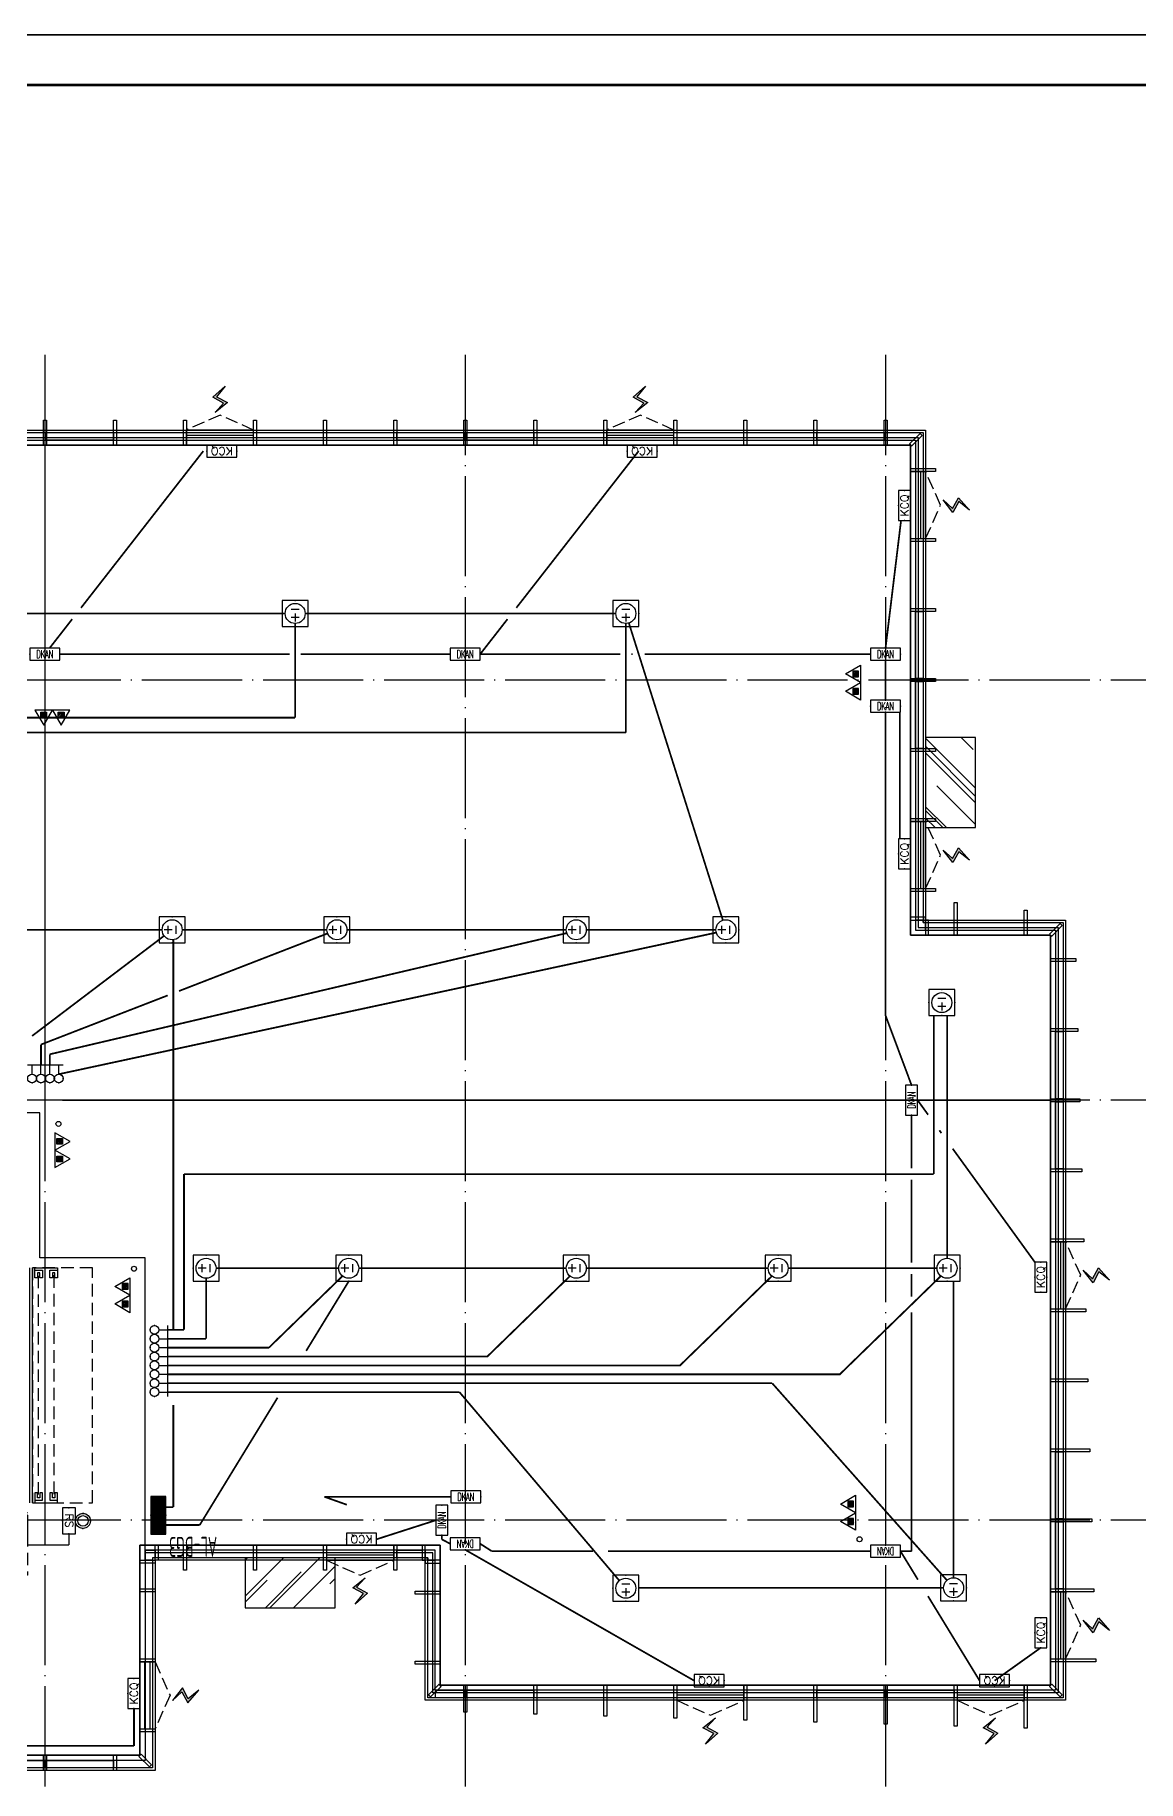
# Model space of a CAD drawing. Extents: x -292644 to 263613, y -713695 to 491457.
# Drawn here: x 136757 to 158804, y 130385 to 165300 of the extents above; entities that cross this region are included whole.
import ezdxf
from ezdxf.enums import TextEntityAlignment as Align
from ezdxf.xclip import XClip

# ---------------------------------------------------------------- set-up
doc = ezdxf.new("R2010")
doc.units = 0
doc.header["$LTSCALE"] = 1000
doc.header["$MEASUREMENT"] = 0
for name, pattern in [('104-10 轴网$0$DOTE', [2.42, 2, -0.2, 0.02, -0.2]), ('8#楼幕墙$0$109-34 轴网$0$L1$0$$AUDIT_BAD_LTYPE1', [0]), ('8#楼幕墙$0$DASH', [0.35, 0.25, -0.1]), ('X-104 8#10#平面_t3$0$109-34 轴网$0$L1$0$$AUDIT_BAD_LTYPE1', [0]), ('X-104 8#10#平面_t3$0$CACHE', [0.375, 0.25, -0.125]), ('X-104 8#10#平面_t3$0$DASH', [0.35, 0.25, -0.1])]:
    doc.linetypes.add(name, pattern=pattern)
doc.layers.get('0').update_dxf_attribs({"linetype": 'CONTINUOUS'})
doc.layers.get('Defpoints').update_dxf_attribs({"linetype": 'CONTINUOUS'})
for name, color, linetype in [('104-10 轴网$0$A_AXIS-轴线', 36, '104-10 轴网$0$DOTE'), ('8#楼幕墙$0$04-电动窗', 1, 'CONTINUOUS'), ('8#楼幕墙$0$A-C_玻璃幕墙', 140, 'CONTINUOUS'), ('8#楼幕墙$0$A-TECH_结构', 21, 'CONTINUOUS'), ('DIM-箱柜', 3, 'CONTINUOUS'), ('EQUIP-动力', 3, 'CONTINUOUS'), ('EQUIP-消防', 3, 'CONTINUOUS'), ('EQUIP-照明', 3, 'CONTINUOUS'), ('EQUIP-箱柜', 3, 'CONTINUOUS'), ('WIRE-动力', 2, 'CONTINUOUS'), ('WIRE-照明', 1, 'CONTINUOUS'), ('X-104 8#10#平面_t3$0$A-C_玻璃幕墙', 140, 'CONTINUOUS'), ('X-104 8#10#平面_t3$0$A-E_栏杆', 232, 'CONTINUOUS'), ('X-104 8#10#平面_t3$0$A-FC', 242, 'X-104 8#10#平面_t3$0$CACHE'), ('X-104 8#10#平面_t3$0$A-O_分水线', 127, 'CONTINUOUS'), ('X-104 8#10#平面_t3$0$A-SUR_看线', 231, 'CONTINUOUS'), ('X-104 8#10#平面_t3$0$A-TECH_结构', 21, 'CONTINUOUS'), ('X-104 8#10#平面_t3$0$EH_玻璃', 156, 'CONTINUOUS'), ('X-104 8#10#平面_t3$0$水-消火栓', 41, 'CONTINUOUS')]:
    doc.layers.add(name, color=color, linetype=linetype)
doc.layers.add('X-104 8#10#平面_t3$0$000套内', color=226, linetype='CONTINUOUS', lineweight=30, plot=False)
doc.layers.add('X-104 8#10#平面_t3$0$04-不打印_辅助线', color=165, linetype='CONTINUOUS', plot=False)
doc.layers.get('X-104 8#10#平面_t3$0$A-O_分水线').off()
doc.styles.add('_TCH_LABEL', font='COMPLEX', dxfattribs={"bigfont": 'GBCBIG'})
doc.styles.add('_TEL_DIM', font='SIMPLEX', dxfattribs={"width": 0.8, "height": 3.5, "bigfont": 'HZTXT'})
doc.styles.get("Standard").update_dxf_attribs({"font": 'gbenor.shx', "bigfont": 'gbcbig.shx'})

# ---------------------------------------------------------------- blocks, each defined once
blk = doc.blocks.new('104-10 轴网')
at = {"layer": '104-10 轴网$0$A_AXIS-轴线', "linetype": '104-10 轴网$0$DOTE'}
for p, q in [((145630, 40100), (145630, -6500)), ((154030, 40100), (154030, -6500)), ((162430, 40100), (162430, -6500)), ((168930, 33600), (113930, 33600)), ((168930, 25200), (113930, 25200)), ((168930, 16800), (113930, 16800))]:
    blk.add_line(p, q, dxfattribs=at)
at = {"layer": 'Defpoints'}
blk.add_lwpolyline([(104380, 45500), (178480, 45500), (178480, -11900), (104380, -11900)], close=True, dxfattribs=at)
blk = doc.blocks.new('图框-A1')
for points, const_width in [([(0, 0), (841, 0), (841, 594), (0, 594)], 0.05), ([(766, 584), (25, 584), (25, 10), (766, 10)], 0.5)]:
    blk.add_lwpolyline(points, close=True, dxfattribs=dict(const_width=const_width))
blk = doc.blocks.new('X-104 8#10#平面_t3$0$fdhggh')
at = {"layer": 'X-104 8#10#平面_t3$0$A-TECH_结构', "linetype": 'X-104 8#10#平面_t3$0$109-34 轴网$0$L1$0$$AUDIT_BAD_LTYPE1'}
blk.add_lwpolyline([(42500, 147300), (42500, 157100), (24700, 157100), (24700, 155700), (13500, 155700), (13500, 148700), (7900, 148700), (7900, 147300), (-3300, 147300), (-3300, 136100), (-4700, 136100), (-4700, 115500), (8900, 115500), (8900, 118300), (20100, 118300), (20100, 130900), (27100, 130900), (27100, 135100), (33100, 135100), (33100, 132300), (45300, 132300), (45300, 147300)], close=True, dxfattribs=at)
blk = doc.blocks.new('104-8910 结构')
at = {"layer": 'Defpoints'}
blk.add_lwpolyline([(-19000, -118200), (61000, -118200), (61000, 41800), (-19000, 41800)], close=True, dxfattribs=at)
blk = doc.blocks.new('X-104 8#10#平面_t3$0$fdghdgfh')
at = {"layer": 'X-104 8#10#平面_t3$0$EH_玻璃'}
h = blk.add_hatch(dxfattribs=at)
h.set_pattern_fill('AR-RROOF', color=256, scale=600, angle=135)
h.set_pattern_definition([(135, (42800, -184500), (-1724.2092, 646.5784), [11430, -1524, 3810, -762]), (135, (41814, -184052.8), (-177.809, -1255.44), [2286, -251.46, 4572, -571.5]), (135, (42072.6, -184688.6), (-3162.8462, 2440.8336), [6096, -1066.8, 3048, -762])])
h.paths.add_polyline_path([(-1000, 900), (-1000, -900), (0, -900), (0, 900)])
at = {"layer": 'X-104 8#10#平面_t3$0$A-C_玻璃幕墙'}
blk.add_lwpolyline([(-1000, 900), (-1000, -900), (0, -900), (0, 900)], close=True, dxfattribs=at)
blk = doc.blocks.new('8#楼幕墙$0$ii')
blk.add_lwpolyline([(-1340, 0), (0, 0), (0, -150), (-1340, -150)], close=True)
blk = doc.blocks.new('8#楼幕墙$0$$TCHSYS$WIN2D')
for p, q in [((-0.5, 0.5), (0.5, 0.5)), ((-0.5, 0.5), (-0.5, -0.5)), ((0.5, 0.5), (0.5, -0.5)), ((0.5, 0.167), (-0.5, 0.167)), ((0.5, -0.167), (-0.5, -0.167)), ((-0.5, -0.5), (0.5, -0.5))]:
    blk.add_line(p, q)
blk = doc.blocks.new('8#楼幕墙$0$开启扇')
at = {"layer": '8#楼幕墙$0$04-电动窗'}
h = blk.add_hatch(color=1, dxfattribs=at)
h.dxf.hatch_style = 1
h.paths.add_polyline_path([(771, 399), (600, 588), (817, 705), (569, 925), (738, 715), (521, 598)])
at = {"linetype": '8#楼幕墙$0$DASH'}
blk.add_lwpolyline([(0, 50), (670, 350), (1340, 50)], dxfattribs=at)
at = {"layer": '8#楼幕墙$0$04-电动窗', "color": 1}
blk.add_lwpolyline([(771, 399), (600, 588), (817, 705), (569, 925), (738, 715), (521, 598), (771, 399)], close=True, dxfattribs=at)
at = {"xscale": -1340, "yscale": 300, "zscale": 1340, "rotation": 180}
blk.add_blockref('8#楼幕墙$0$$TCHSYS$WIN2D', (670, -100), dxfattribs=at)
blk = doc.blocks.new('*U3363')
blk.add_lwpolyline([(567, 0), (0, 0), (0, 150), (567, 150)], close=True)
blk = doc.blocks.new('*U3358')
blk.add_lwpolyline([(510, 0), (0, 0), (0, 150), (510, 150)], close=True)
blk = doc.blocks.new('8#楼幕墙$0$A$C13E80662')
for points in [[(150, 150), (150, 200), (0, 200), (0, 0), (150, 0)], [(150, 0), (200, 0), (200, 150), (150, 150)]]:
    blk.add_lwpolyline(points)
blk = doc.blocks.new('8#楼幕墙')
at = {"layer": '8#楼幕墙$0$A-C_玻璃幕墙'}
for points in [[(25170, 157600), (25230, 157600), (25230, 157100), (25170, 157100)], [(26570, 157600), (26630, 157600), (26630, 157100), (26570, 157100)], [(27970, 157600), (28030, 157600), (28030, 157100), (27970, 157100)], [(29370, 157600), (29430, 157600), (29430, 157100), (29370, 157100)], [(30770, 157600), (30830, 157600), (30830, 157100), (30770, 157100)], [(32170, 157600), (32230, 157600), (32230, 157100), (32170, 157100)], [(33570, 157600), (33630, 157600), (33630, 157100), (33570, 157100)], [(34970, 157600), (35030, 157600), (35030, 157100), (34970, 157100)], [(36370, 157600), (36430, 157600), (36430, 157100), (36370, 157100)], [(37770, 157600), (37830, 157600), (37830, 157100), (37770, 157100)], [(39170, 157600), (39230, 157600), (39230, 157100), (39170, 157100)], [(40570, 157600), (40630, 157600), (40630, 157100), (40570, 157100)], [(41970, 157600), (42030, 157600), (42030, 157100), (41970, 157100)], [(-3600, 136400), (-3600, 147600), (7600, 147600), (7600, 149000), (13200, 149000), (13200, 156000), (24400, 156000), (24400, 157400), (42800, 157400), (42800, 147600), (45600, 147600), (45600, 132000), (32800, 132000), (32800, 134800), (27400, 134800), (27400, 130600), (20400, 130600), (20400, 118000), (9200, 118000), (9200, 115200), (-5000, 115200), (-5000, 136400)], [(-3550, 136350), (-3550, 147550), (7650, 147550), (7650, 148950), (13250, 148950), (13250, 155950), (24450, 155950), (24450, 157350), (42750, 157350), (42750, 147550), (45550, 147550), (45550, 132050), (32850, 132050), (32850, 134850), (27350, 134850), (27350, 130650), (20350, 130650), (20350, 118050), (9150, 118050), (9150, 115250), (-4950, 115250), (-4950, 136350)], [(-3400, 136200), (-3400, 147400), (7800, 147400), (7800, 148800), (13400, 148800), (13400, 155800), (24600, 155800), (24600, 157200), (42600, 157200), (42600, 147400), (45400, 147400), (45400, 132200), (33000, 132200), (33000, 135000), (27200, 135000), (27200, 130800), (20200, 130800), (20200, 118200), (9000, 118200), (9000, 115400), (-4800, 115400), (-4800, 136200)], [(42733, 157291), (42691, 157333), (42479, 157121), (42521, 157079)], [(42500, 156570), (42500, 156630), (43000, 156630), (43000, 156570)], [(42500, 155170), (42500, 155230), (43000, 155230), (43000, 155170)], [(42500, 153770), (42500, 153830), (43000, 153830), (43000, 153770)], [(42500, 152370), (42500, 152430), (43000, 152430), (43000, 152370)], [(42500, 150970), (42500, 151030), (43000, 151030), (43000, 150970)], [(42500, 149570), (42500, 149630), (43000, 149630), (43000, 149570)], [(42500, 148170), (42500, 148230), (43000, 148230), (43000, 148170)], [(43370, 147950), (43430, 147950), (43430, 147300), (43370, 147300)], [(44770, 147800), (44830, 147800), (44830, 147300), (44770, 147300)], [(42800, 147600), (42800, 147660), (42500, 147660), (42500, 147600)], [(42860, 147600), (42800, 147600), (42800, 147300), (42860, 147300)], [(45533, 147491), (45491, 147533), (45279, 147321), (45321, 147279)], [(45300, 146770), (45300, 146830), (45800, 146830), (45800, 146770)], [(45300, 145370), (45300, 145430), (45840, 145430), (45840, 145370)], [(45300, 143970), (45300, 144030), (45880, 144030), (45880, 143970)], [(45300, 142570), (45300, 142630), (45920, 142630), (45920, 142570)], [(45300, 141170), (45300, 141230), (45960, 141230), (45960, 141170)], [(45300, 139770), (45300, 139830), (46000, 139830), (46000, 139770)], [(45300, 138370), (45300, 138430), (46040, 138430), (46040, 138370)], [(45300, 136970), (45300, 137030), (46080, 137030), (46080, 136970)], [(45300, 135570), (45300, 135630), (46120, 135630), (46120, 135570)], [(27400, 134800), (27400, 134740), (27100, 134740), (27100, 134800)], [(27460, 134800), (27400, 134800), (27400, 135100), (27460, 135100)], [(27970, 135100), (28030, 135100), (28030, 134600), (27970, 134600)], [(29370, 135100), (29430, 135100), (29430, 134600), (29370, 134600)], [(30770, 135100), (30830, 135100), (30830, 134600), (30770, 134600)], [(32170, 135100), (32230, 135100), (32230, 134600), (32170, 134600)], [(32740, 134800), (32800, 134800), (32800, 135100), (32740, 135100)], [(32800, 134800), (32800, 134740), (33100, 134740), (33100, 134800)], [(27100, 134170), (27100, 134230), (27400, 134230), (27400, 134170)], [(32600, 134120), (32600, 134180), (33100, 134180), (33100, 134120)], [(45300, 134170), (45300, 134230), (46160, 134230), (46160, 134170)], [(27100, 132770), (27100, 132830), (27400, 132830), (27400, 132770)], [(32600, 132720), (32600, 132780), (33100, 132780), (33100, 132720)], [(45300, 132770), (45300, 132830), (46200, 132830), (46200, 132770)], [(33121, 132279), (33079, 132321), (32867, 132109), (32909, 132067)], [(33570, 132300), (33630, 132300), (33630, 131760), (33570, 131760)], [(34970, 132300), (35030, 132300), (35030, 131720), (34970, 131720)], [(36370, 132300), (36430, 132300), (36430, 131680), (36370, 131680)], [(37770, 132300), (37830, 132300), (37830, 131640), (37770, 131640)], [(39170, 132300), (39230, 132300), (39230, 131600), (39170, 131600)], [(40570, 132300), (40630, 132300), (40630, 131560), (40570, 131560)], [(41970, 132300), (42030, 132300), (42030, 131520), (41970, 131520)], [(43370, 132300), (43430, 132300), (43430, 131480), (43370, 131480)], [(44770, 132300), (44830, 132300), (44830, 131440), (44770, 131440)], [(45491, 132067), (45533, 132109), (45321, 132321), (45279, 132279)], [(27100, 131370), (27100, 131430), (27400, 131430), (27400, 131370)], [(25170, 130900), (25230, 130900), (25230, 130600), (25170, 130600)], [(26570, 130900), (26630, 130900), (26630, 130600), (26570, 130600)], [(27291, 130667), (27333, 130709), (27121, 130921), (27079, 130879)]]:
    blk.add_lwpolyline(points, close=True, dxfattribs=at)
at = {"layer": '8#楼幕墙$0$A-TECH_结构'}
blk.add_lwpolyline([(-3300, 136100), (-3300, 147300), (7900, 147300), (7900, 148700), (13500, 148700), (13500, 155700), (24700, 155700), (24700, 157100), (42500, 157100), (42500, 147300), (45300, 147300), (45300, 132300), (33100, 132300), (33100, 135100), (27100, 135100), (27100, 130900), (20100, 130900), (20100, 118300), (8900, 118300), (8900, 115500), (-4700, 115500), (-4700, 136100)], close=True, dxfattribs=at)
at = {"layer": '8#楼幕墙$0$A-C_玻璃幕墙', "linetype": '8#楼幕墙$0$109-34 轴网$0$L1$0$$AUDIT_BAD_LTYPE1', "xscale": -1}
for p in [(29370, 157350), (37770, 157350)]:
    blk.add_blockref('8#楼幕墙$0$开启扇', p, dxfattribs=at)
at = {"layer": '8#楼幕墙$0$A-C_玻璃幕墙'}
for name, p in [('8#楼幕墙$0$ii', (26570, 157350)), ('8#楼幕墙$0$ii', (33570, 157350)), ('8#楼幕墙$0$ii', (34970, 157350)), ('8#楼幕墙$0$ii', (41970, 157350)), ('8#楼幕墙$0$A$C13E80662', (42600, 147400))]:
    blk.add_blockref(name, p, dxfattribs=at)
at = {"layer": '8#楼幕墙$0$A-C_玻璃幕墙', "linetype": '8#楼幕墙$0$109-34 轴网$0$L1$0$$AUDIT_BAD_LTYPE1', "xscale": -1}
for p, rotation in [((42750, 155230), 270), ((42750, 148230), 270), ((45550, 139830), 270), ((30830, 134850), 180), ((45550, 132830), 270), ((37830, 132050), 180), ((43430, 132050), 180)]:
    blk.add_blockref('8#楼幕墙$0$开启扇', p, dxfattribs=dict(at, rotation=rotation))
at = {"layer": '8#楼幕墙$0$A-C_玻璃幕墙'}
for name, p, rotation in [('8#楼幕墙$0$ii', (42750, 152430), 270), ('8#楼幕墙$0$ii', (42750, 151030), 270), ('8#楼幕墙$0$ii', (45550, 144030), 270), ('8#楼幕墙$0$ii', (45550, 142630), 270), ('8#楼幕墙$0$ii', (45550, 135630), 270), ('8#楼幕墙$0$ii', (45550, 134230), 270), ('*U3358', (32740, 135000), 180), ('8#楼幕墙$0$A$C13E80662', (33000, 135000), 180), ('*U3363', (33570, 132200), 180), ('8#楼幕墙$0$ii', (33630, 132050), 180), ('8#楼幕墙$0$ii', (40630, 132050), 180), ('8#楼幕墙$0$ii', (42030, 132050), 180), ('8#楼幕墙$0$ii', (23830, 130650), 180), ('8#楼幕墙$0$ii', (25230, 130650), 180)]:
    blk.add_blockref(name, p, dxfattribs=dict(at, rotation=rotation))
at = {"layer": '8#楼幕墙$0$A-C_玻璃幕墙', "xscale": -1, "rotation": 180}
blk.add_blockref('8#楼幕墙$0$A$C13E80662', (27200, 135000), dxfattribs=at)
at = {"layer": '8#楼幕墙$0$A-C_玻璃幕墙', "linetype": '8#楼幕墙$0$109-34 轴网$0$L1$0$$AUDIT_BAD_LTYPE1', "rotation": 270}
blk.add_blockref('8#楼幕墙$0$开启扇', (27350, 132770), dxfattribs=at)
blk = doc.blocks.new('*U3173')
at = {"layer": 'X-104 8#10#平面_t3$0$A-E_栏杆'}
for points in [[(-5300, 50), (0, 50)], [(-5300, 0), (-600, 0)]]:
    blk.add_lwpolyline(points, dxfattribs=at)
at = {"layer": 'X-104 8#10#平面_t3$0$A-FC'}
for p, q in [((-150, 475), (-5135, 475)), ((-5135, 174), (-165, 174))]:
    blk.add_line(p, q, dxfattribs=at)
blk.add_lwpolyline([(0, 50), (-5300, 50), (-5300, 1250), (0, 1250)], close=True, dxfattribs=at)
at = {"layer": 'X-104 8#10#平面_t3$0$A-FC', "ltscale": 1000}
for points in [[(-5250, 100), (-5250, 250), (-5100, 250), (-5100, 200), (-5200, 200), (-5200, 150), (-5100, 150), (-5100, 100), (-5300, 100), (-5300, 550), (-5100, 550), (-5100, 500), (-5200, 500), (-5200, 450), (-5100, 450), (-5100, 400), (-5250, 400), (-5250, 550)], [(-50, 100), (-50, 250), (-200, 250), (-200, 200), (-100, 200), (-100, 150), (-200, 150), (-200, 100), (0, 100), (0, 550), (-200, 550), (-200, 500), (-100, 500), (-100, 450), (-200, 450), (-200, 400), (-50, 400), (-50, 550)]]:
    blk.add_lwpolyline(points, dxfattribs=at)
blk = doc.blocks.new('*U3174')
at = {"layer": 'X-104 8#10#平面_t3$0$A-E_栏杆'}
for points in [[(-5000, 50), (0, 50)], [(-5000, 0), (-300, 0)]]:
    blk.add_lwpolyline(points, dxfattribs=at)
at = {"layer": 'X-104 8#10#平面_t3$0$A-FC'}
for p, q in [((-150, 475), (-4835, 475)), ((-4835, 174), (-165, 174))]:
    blk.add_line(p, q, dxfattribs=at)
blk.add_lwpolyline([(0, 50), (-5000, 50), (-5000, 1250), (0, 1250)], close=True, dxfattribs=at)
at = {"layer": 'X-104 8#10#平面_t3$0$A-FC', "ltscale": 1000}
for points in [[(-4950, 100), (-4950, 250), (-4800, 250), (-4800, 200), (-4900, 200), (-4900, 150), (-4800, 150), (-4800, 100), (-5000, 100), (-5000, 550), (-4800, 550), (-4800, 500), (-4900, 500), (-4900, 450), (-4800, 450), (-4800, 400), (-4950, 400), (-4950, 550)], [(-50, 100), (-50, 250), (-200, 250), (-200, 200), (-100, 200), (-100, 150), (-200, 150), (-200, 100), (0, 100), (0, 550), (-200, 550), (-200, 500), (-100, 500), (-100, 450), (-200, 450), (-200, 400), (-50, 400), (-50, 550)]]:
    blk.add_lwpolyline(points, dxfattribs=at)
blk = doc.blocks.new('*U3175')
at = {"layer": 'X-104 8#10#平面_t3$0$A-E_栏杆'}
for points in [[(-4700, 50), (0, 50)], [(-4700, 0), (0, 0)]]:
    blk.add_lwpolyline(points, dxfattribs=at)
at = {"layer": 'X-104 8#10#平面_t3$0$A-FC'}
for p, q in [((-150, 475), (-4535, 475)), ((-4535, 174), (-165, 174))]:
    blk.add_line(p, q, dxfattribs=at)
blk.add_lwpolyline([(0, 50), (-4700, 50), (-4700, 1250), (0, 1250)], close=True, dxfattribs=at)
at = {"layer": 'X-104 8#10#平面_t3$0$A-FC', "ltscale": 1000}
for points in [[(-4650, 100), (-4650, 250), (-4500, 250), (-4500, 200), (-4600, 200), (-4600, 150), (-4500, 150), (-4500, 100), (-4700, 100), (-4700, 550), (-4500, 550), (-4500, 500), (-4600, 500), (-4600, 450), (-4500, 450), (-4500, 400), (-4650, 400), (-4650, 550)], [(-50, 100), (-50, 250), (-200, 250), (-200, 200), (-100, 200), (-100, 150), (-200, 150), (-200, 100), (0, 100), (0, 550), (-200, 550), (-200, 500), (-100, 500), (-100, 450), (-200, 450), (-200, 400), (-50, 400), (-50, 550)]]:
    blk.add_lwpolyline(points, dxfattribs=at)
blk = doc.blocks.new('X-104 8#10#平面_t3$0$dsrr')
at = {"layer": 'X-104 8#10#平面_t3$0$A-TECH_结构', "color": 2, "linetype": 'X-104 8#10#平面_t3$0$109-34 轴网$0$L1$0$$AUDIT_BAD_LTYPE1'}
blk.add_lwpolyline([(-6050, 50), (-5650, 50), (-5650, -350), (-6050, -350)], close=True, dxfattribs=at)
at = {"linetype": 'X-104 8#10#平面_t3$0$109-34 轴网$0$L1$0$$AUDIT_BAD_LTYPE1'}
for name, p, rotation in [('*U3174', (-5600, 5050), 90), ('*U3173', (-5650, 150), 179.9999999999999)]:
    blk.add_blockref(name, p, dxfattribs=dict(at, rotation=rotation))
at = {"linetype": 'X-104 8#10#平面_t3$0$109-34 轴网$0$L1$0$$AUDIT_BAD_LTYPE1', "xscale": -1, "rotation": 270}
blk.add_blockref('*U3175', (-300, 5050), dxfattribs=at)
blk = doc.blocks.new('X-104 8#10#平面_t3$0$$TWTSYS$00000546')
h = blk.add_hatch()
h.set_pattern_fill('ANSI31', color=256, scale=200, style=0)
h.set_pattern_definition([(45, (-38543.802, -6670.83), (-17.67767, 17.67767), [])])
h.paths.add_polyline_path([(-65, 174), (65, 174), (65, 44), (-65, 44)])
for points in [[(0, 344), (-198, 0), (198, 0)], [(-65, 174), (65, 174), (65, 44), (-65, 44)]]:
    blk.add_lwpolyline(points, close=True)
blk = doc.blocks.new('X-104 8#10#平面_t3$0$A$C46662BA1')
at = {"layer": 'X-104 8#10#平面_t3$0$水-消火栓'}
for centre in [(137227, 143526), (138737, 140630), (153237, 135220)]:
    blk.add_circle(centre, 50, dxfattribs=at)
at = {"layer": 'X-104 8#10#平面_t3$0$水-消火栓', "yscale": 0.88, "zscale": 0.88}
for p, xscale, rotation in [((153257, 152524), -0.88, 90), ((153257, 152175), -0.88, 90), ((136932, 151800), 0.88, 179.9999999999992), ((137282, 151800), 0.88, 179.9999999999992), ((137157, 143175), 0.88, 270), ((137157, 142825), 0.88, 270), ((138657, 140275), -0.88, 90), ((138657, 139925), -0.88, 90), ((153157, 135925), -0.88, 90), ((153157, 135576), -0.88, 90)]:
    blk.add_blockref('X-104 8#10#平面_t3$0$$TWTSYS$00000546', p, dxfattribs=dict(at, xscale=xscale, rotation=rotation))
blk = doc.blocks.new('X-104 8#10#平面_t3')
at = {"linetype": 'X-104 8#10#平面_t3$0$109-34 轴网$0$L1$0$$AUDIT_BAD_LTYPE1'}
for points in [[(177307, 224700), (177307, 165300), (93207, 165300), (93207, 224700)], [(177307, 165300), (177307, 105900), (93207, 105900), (93207, 165300)]]:
    blk.add_lwpolyline(points, close=True, dxfattribs=at)
at = {"layer": 'X-104 8#10#平面_t3$0$000套内'}
blk.add_lwpolyline([(136857, 143750), (132207, 143750), (132207, 144850), (128307, 144850), (128307, 148800), (125107, 148800), (125107, 155850), (136307, 155850), (136307, 157250), (154407, 157250), (154407, 147450), (157207, 147450), (157207, 132150), (144707, 132150), (144707, 134950), (138957, 134950), (138957, 140850), (136857, 140850), (136857, 143750)], dxfattribs=at)
at = {"layer": 'X-104 8#10#平面_t3$0$04-不打印_辅助线', "linetype": 'X-104 8#10#平面_t3$0$109-34 轴网$0$L1$0$$AUDIT_BAD_LTYPE1'}
blk.add_lwpolyline([(177307, 105900), (93207, 105900), (93207, 165300), (177307, 165300)], close=True, dxfattribs=at)
at = {"layer": 'X-104 8#10#平面_t3$0$A-SUR_看线', "linetype": 'X-104 8#10#平面_t3$0$DASH', "ltscale": 2, "const_width": 30}
for points in [[(136957, 157100), (136957, 144350)], [(137307, 144000), (157057, 144000)]]:
    blk.add_lwpolyline(points, dxfattribs=at)
at = {"linetype": 'X-104 8#10#平面_t3$0$109-34 轴网$0$L1$0$$AUDIT_BAD_LTYPE1'}
ref = blk.add_blockref('8#楼幕墙', (111757, 0), dxfattribs=at)
XClip(ref).set_block_clipping_path([(-18549.9999999995, -12899.9999999999), (65550.0000000003, 284100.0000000003)])
for name, p in [('X-104 8#10#平面_t3$0$fdhggh', (111757, 0)), ('X-104 8#10#平面_t3$0$dsrr', (136957, 135600))]:
    blk.add_blockref(name, p, dxfattribs=at)
at = {"xscale": 100, "yscale": 100, "zscale": 100}
for p in [(93207, 165300), (93207, 105900)]:
    blk.add_blockref('图框-A1', p, dxfattribs=at)
at = {"linetype": 'X-104 8#10#平面_t3$0$109-34 轴网$0$L1$0$$AUDIT_BAD_LTYPE1'}
ref = blk.add_blockref('104-10 轴网', (-8673, 118800), dxfattribs=at)
XClip(ref).set_block_clipping_path([(104379.5977508624, -11900), (178479.5977508624, 45500)])
ref = blk.add_blockref('104-8910 结构', (153887, 46100), dxfattribs=dict(at, rotation=180))
XClip(ref).set_block_clipping_path([(-15919.9999999996, -118200.0000000001), (58180.0000000003, -60800.0000000001)])
for p, rotation in [((154557, 150350), 180), ((141857, 134850), 90)]:
    blk.add_blockref('X-104 8#10#平面_t3$0$fdghdgfh', p, dxfattribs=dict(at, rotation=rotation))
at = {"layer": 'X-104 8#10#平面_t3$0$A-O_分水线', "linetype": 'X-104 8#10#平面_t3$0$109-34 轴网$0$L1$0$$AUDIT_BAD_LTYPE1'}
blk.add_blockref('X-104 8#10#平面_t3$0$A$C46662BA1', (0, 0), dxfattribs=at)
blk = doc.blocks.new('*X9')
at = {"color": 0}
for p, q in [((-250, 33), (-83, 200)), ((-250, 68), (-118, 200)), ((-250, 104), (-154, 200)), ((-250, 139), (-189, 200)), ((-250, 174), (-224, 200)), ((-247, 0), (-47, 200)), ((-212, 0), (-12, 200)), ((-177, 0), (23, 200)), ((-141, 0), (59, 200)), ((-106, 0), (94, 200)), ((-71, 0), (129, 200)), ((-35, 0), (165, 200)), ((0, 0), (200, 200)), ((35, 0), (235, 200)), ((71, 0), (250, 179)), ((106, 0), (250, 144)), ((141, 0), (250, 109)), ((177, 0), (250, 73)), ((212, 0), (250, 38)), ((247, 0), (250, 3))]:
    blk.add_line(p, q, dxfattribs=at)
blk = doc.blocks.new('$equip$00001421')
for p, q in [((0.75, 0.6), (-0.75, 0.6)), ((-0.75, 0.6), (-0.75, 0)), ((-0.75, 0), (0.75, 0)), ((0.75, 0), (0.75, 0.6))]:
    blk.add_line(p, q)
at = {"const_width": 0.6}
blk.add_lwpolyline([(-0.75, 0.3), (0.75, 0.3)], dxfattribs=at)
for p in [(-0.75, 0.3), (0, 0.6), (0, 0), (0.75, 0.3)]:
    blk.add_point(p)
at = {"xscale": 0.00300000000061118, "yscale": 0.00300000000061118, "zscale": 0.00300000000061118}
blk.add_blockref('*X9', (0, 0), dxfattribs=at)
at = {"style": '_TCH_LABEL', "flags": 9}
blk.add_attdef('A', (0, 0), '', height=0.00002, dxfattribs=at)
blk = doc.blocks.new('$equip$00001816')
for p, q in [((0.75, 0.6), (-0.75, 0.6)), ((-0.75, 0.6), (-0.75, 0)), ((-0.75, 0), (0.75, 0)), ((0.75, 0), (0.75, 0.6))]:
    blk.add_line(p, q)
for p in [(-0.75, 0.3), (0, 0.6), (0, 0), (0.75, 0.3)]:
    blk.add_point(p)
at = {"color": 7, "style": '_TEL_DIM'}
blk.add_attdef('$TEXT$', text='', height=0.4, dxfattribs=at).set_placement((0, 0.3), align=Align.MIDDLE_CENTER)
at = {"color": 7, "style": '_TEL_DIM', "flags": 1}
blk.add_attdef('A', text='', height=0.00002, dxfattribs=at).set_placement((0, 0), align=Align.MIDDLE_CENTER)
blk = doc.blocks.new('$equip$00002460')
for p, q in [((0.65, 0.65), (-0.65, 0.65)), ((-0.65, 0.65), (-0.65, 0)), ((-0.65, 0), (0.65, 0)), ((0.65, 0), (0.65, 0.65))]:
    blk.add_line(p, q)
at = {"const_width": 0.02}
blk.add_lwpolyline([(-0.65, 0.65), (-0.65, 0), (0.65, 0), (0.65, 0.65), (-0.65, 0.65), (-0.65, 0)], dxfattribs=at)
for p in [(-0.65, 0.325), (0, 0.65), (0.65, 0.325), (0, 0)]:
    blk.add_point(p)
at = {"color": 7, "style": '_TEL_DIM'}
blk.add_attdef('$TEXT$', text='', height=0.4, dxfattribs=at).set_placement((-0.014, 0.343), align=Align.MIDDLE_CENTER)
at = {"color": 7, "style": '_TEL_DIM', "flags": 1}
blk.add_attdef('A', text='', height=0.00002, dxfattribs=at).set_placement((0, 0), align=Align.MIDDLE_CENTER)
blk = doc.blocks.new('$equip$00002506')
at = {"const_width": 0.04}
blk.add_lwpolyline([(-0.375, 0, 1), (0.375, 0, 1), (-0.375, 0, 0.961469)], format="xyb", dxfattribs=at)
for radius in [0.375, 0.263]:
    blk.add_circle((0, 0), radius)
for p in [(-0.375, 0), (0, 0.375), (0.375, 0), (0, -0.375)]:
    blk.add_point(p)
at = {"color": 7, "style": '_TEL_DIM', "flags": 1}
blk.add_attdef('A', text='', height=0.00002, dxfattribs=at).set_placement((0, 0), align=Align.MIDDLE_CENTER)
blk = doc.blocks.new('$equip_U$00000384(HT0843)')
for p in [(-0.375, 0.404), (-0.001, 0.75), (0.374, 0.375)]:
    blk.add_point(p)
blk.add_blockref('$equip$00002506', (-0.001, 0.375))
at = {"color": 7, "style": '_TEL_DIM', "flags": 1}
for tag in ['A', 'REMARK']:
    blk.add_attdef(tag, text='', height=0.000025, dxfattribs=at).set_placement((0, 0), align=Align.MIDDLE_CENTER)
blk = doc.blocks.new('$equip$00002672')
for p, q in [((0.222, 0.889), (-0.222, 0.889)), ((0, 0.444), (0, 0.889))]:
    blk.add_line(p, q)
blk.add_circle((0, 0.222), 0.222)
for p in [(0, 0.889), (-0.222, 0.222), (0, 0), (0.222, 0.222)]:
    blk.add_point(p)
at = {"color": 7, "style": '_TEL_DIM', "flags": 1}
for tag in ['A', 'REMARK']:
    blk.add_attdef(tag, text='', height=0.00002, dxfattribs=at).set_placement((0, 0), align=Align.MIDDLE_CENTER)
blk = doc.blocks.new('$equip$00001344')
for p, q in [((0.65, 0.65), (-0.65, 0.65)), ((-0.65, 0.65), (-0.65, -0.65)), ((-0.2, 0.2), (0.2, 0.2)), ((0, 0), (0, 0.4)), ((0.65, -0.65), (0.65, 0.65)), ((-0.65, -0.65), (0.65, -0.65)), ((-0.2, -0.2), (0.2, -0.2))]:
    blk.add_line(p, q)
blk.add_circle((0, 0), 0.5)
for p in [(-0.65, 0), (0, 0.65), (0.65, 0), (0, -0.65)]:
    blk.add_point(p)
at = {"flags": 9}
blk.add_attdef('A', (0, 0), '', height=0.00002, dxfattribs=at)

msp = doc.modelspace()

# ---------------------------------------------------------------- linework, layer by layer
at = {"layer": 'WIRE-动力', "linetype": 'Continuous', "const_width": 25}
for points in [[(137437, 135327), (137437, 135107)], [(137437, 135107), (131317, 135107)]]:
    msp.add_lwpolyline(points, dxfattribs=at)
at = {"layer": 'WIRE-照明', "linetype": 'Continuous', "const_width": 35}
for points in [[(137678, 153844), (140123, 156980)], [(148823, 156980), (146378, 153844)], [(153757, 153040), (154067, 155591)], [(141758, 153732), (132016, 153732)], [(137051, 153040), (137502, 153619)], [(148367, 153732), (142158, 153732)], [(146202, 153619), (145657, 152920)], [(141958, 153532), (141958, 151649)], [(148567, 153532), (148567, 151350)], [(150506, 147598), (148627, 153541)], [(141846, 152920), (137257, 152920)], [(145057, 152920), (142071, 152920)], [(145657, 152920), (148454, 152920)], [(148679, 152920), (148706, 152920)], [(148942, 152920), (153457, 152920)], [(153757, 152800), (153757, 152000)], [(141958, 151649), (129198, 151649)], [(153757, 151760), (153757, 145693)], [(154042, 151760), (154042, 149226)], [(148567, 151350), (129443, 151350)], [(139300, 147407), (136187, 147407)], [(137056, 144918), (147387, 147341)], [(137245, 144522), (150375, 147351)], [(139636, 146182), (142608, 147335)], [(139700, 147407), (142594, 147407)], [(147376, 147407), (142994, 147407)], [(150367, 147407), (147776, 147407)], [(136700, 145284), (139340, 147287)], [(139523, 139388), (139523, 147209)], [(139523, 139629), (139523, 147147)], [(136878, 145112), (139411, 146095)], [(153757, 145693), (154277, 144300)], [(154720, 142521), (154720, 145691)], [(154987, 140839), (154987, 145690)], [(136878, 144700), (136878, 145112)], [(137056, 144700), (137056, 144918)], [(154397, 144000), (154608, 143709)], [(154277, 143700), (154277, 142634)], [(154833, 143398), (154874, 143340)], [(155099, 143030), (156740, 140763)], [(139737, 139408), (139737, 142521)], [(139737, 142521), (154720, 142521)], [(154277, 142409), (154277, 140751)], [(139413, 138697), (149651, 138697), (151486, 140483)], [(139413, 138874), (145798, 138874), (147450, 140483)], [(139413, 138519), (152844, 138519), (154862, 140483)], [(140178, 140439), (140178, 139230)], [(140378, 140639), (142829, 140639)], [(141434, 139052), (142904, 140483)], [(143029, 140379), (142178, 138987)], [(143229, 140639), (147376, 140639)], [(147776, 140639), (151411, 140639)], [(151811, 140639), (154787, 140639)], [(154277, 140526), (154277, 140071)], [(154277, 139757), (154277, 134980)], [(139413, 139408), (139667, 139408)], [(139667, 139408), (139737, 139408)], [(139413, 139230), (140178, 139230)], [(139413, 139052), (141434, 139052)], [(139413, 138341), (151491, 138341)], [(151491, 138341), (154984, 134400)], [(139413, 138163), (145241, 138163)], [(139523, 135864), (139523, 137907)], [(141606, 138051), (140051, 135506)], [(145241, 138163), (148437, 134393)], [(139523, 135864), (139368, 135864)], [(145070, 136070), (142542, 136070)], [(142542, 136070), (142990, 135911)], [(140051, 135506), (139374, 135506)], [(144767, 135600), (143585, 135220)], [(144887, 135300), (144887, 135220)], [(145057, 135130), (144887, 135220)], [(145657, 135130), (145891, 134980)], [(145357, 135010), (149932, 132393)], [(147912, 134980), (145891, 134980)], [(153457, 134980), (148213, 134980)], [(154057, 134980), (154404, 134413)], [(154057, 134980), (154277, 134980)], [(154277, 135028), (154277, 134980)], [(154605, 134083), (155637, 132393)], [(156860, 133052), (155937, 132393)], [(138737, 131837), (138737, 131088)], [(138737, 131088), (131820, 131088)]]:
    msp.add_lwpolyline(points, dxfattribs=at)
at = {"layer": 'WIRE-照明', "linetype": 'Continuous', "const_width": 35, "elevation": 2500}
for points in [[(155117, 134450), (155117, 140379)], [(154917, 134250), (148827, 134250)]]:
    msp.add_lwpolyline(points, dxfattribs=at)

# ---------------------------------------------------------------- block references
msp.add_blockref('X-104 8#10#平面_t3', (0, 0))
at = {"layer": 'EQUIP-动力', "xscale": 400, "yscale": 400, "zscale": 400}
for p, rotation in [((140493, 157100), 180), ((148893, 157100), 180), ((154257, 155891), 89.99999999999999), ((154257, 148926), 89.99999999999999), ((156980, 140463), 89.99999999999999), ((143285, 135340), 180), ((156980, 133352), 89.99999999999999), ((138857, 132137), 89.99999999999999), ((150232, 132513), 180), ((155937, 132513), 180)]:
    msp.add_blockref('$equip$00001816', p, dxfattribs=dict(at, rotation=rotation)).add_auto_attribs({'$TEXT$': 'KCQ'})
for p, rotation in [((141958, 153732), 180), ((148567, 153732), 180), ((139500, 147407), 89.99999999999999), ((142794, 147407), 89.99999999999999), ((147576, 147407), 89.99999999999999), ((150567, 147407), 89.99999999999999), ((154882, 145950, 2500), 180), ((140178, 140639), 89.99999999999999), ((143029, 140639), 89.99999999999999), ((147576, 140639), 89.99999999999999), ((151611, 140639), 89.99999999999999), ((154987, 140639), 89.99999999999999), ((148567, 134240), 180), ((155117, 134250, 2500), 180)]:
    msp.add_blockref('$equip$00001344', p, dxfattribs=dict(at, rotation=rotation))
at = {"layer": 'EQUIP-动力'}
ref = msp.add_blockref('$equip$00001816', (136957, 152800), dxfattribs=dict(at, xscale=400, yscale=400, zscale=400))
ref.add_attrib('$TEXT$', 'DKAN', dxfattribs={"layer": '0', "color": 7, "height": 160, "style": '_TEL_DIM', "width": 0.6}).set_placement((136957, 152920), align=Align.MIDDLE_CENTER)
ref = msp.add_blockref('$equip$00001816', (145357, 152800), dxfattribs=dict(at, xscale=400, yscale=400, zscale=400))
ref.add_attrib('$TEXT$', 'DKAN', dxfattribs={"layer": '0', "color": 7, "height": 160, "style": '_TEL_DIM', "width": 0.6}).set_placement((145357, 152920), align=Align.MIDDLE_CENTER)
ref = msp.add_blockref('$equip$00001816', (153757, 152800), dxfattribs=dict(at, xscale=400, yscale=400, zscale=400))
ref.add_attrib('$TEXT$', 'DKAN', dxfattribs={"layer": '0', "color": 7, "height": 160, "style": '_TEL_DIM', "width": 0.6}).set_placement((153757, 152920), align=Align.MIDDLE_CENTER)
ref = msp.add_blockref('$equip$00001816', (153757, 151760), dxfattribs=dict(at, xscale=400, yscale=400, zscale=400))
ref.add_attrib('$TEXT$', 'DKAN', dxfattribs={"layer": '0', "color": 7, "height": 160, "style": '_TEL_DIM', "width": 0.6}).set_placement((153757, 151880), align=Align.MIDDLE_CENTER)
ref = msp.add_blockref('$equip$00001816', (154397, 144000), dxfattribs=dict(at, xscale=400, yscale=400, zscale=400, rotation=89.99999999999999))
ref.add_attrib('$TEXT$', 'DKAN', dxfattribs={"layer": '0', "color": 7, "height": 160, "rotation": 90, "style": '_TEL_DIM', "width": 0.6}).set_placement((154277, 144000), align=Align.MIDDLE_CENTER)
ref = msp.add_blockref('$equip$00001816', (145370, 135950), dxfattribs=dict(at, xscale=400, yscale=400, zscale=400))
ref.add_attrib('$TEXT$', 'DKAN', dxfattribs={"layer": '0', "color": 7, "height": 160, "style": '_TEL_DIM', "width": 0.6}).set_placement((145370, 136070), align=Align.MIDDLE_CENTER)
ref = msp.add_blockref('$equip$00001816', (145007, 135600), dxfattribs=dict(at, xscale=400, yscale=400, zscale=400, rotation=89.99999999999999))
ref.add_attrib('$TEXT$', 'DKAN', dxfattribs={"layer": '0', "color": 7, "height": 160, "rotation": 90, "style": '_TEL_DIM', "width": 0.6}).set_placement((144887, 135600), align=Align.MIDDLE_CENTER)
ref = msp.add_blockref('$equip$00001816', (145357, 135250), dxfattribs=dict(at, xscale=400, yscale=400, zscale=400, rotation=180))
ref.add_attrib('$TEXT$', 'DKAN', dxfattribs={"layer": '0', "color": 7, "height": 160, "rotation": 180, "style": '_TEL_DIM', "width": 0.6}).set_placement((145357, 135130), align=Align.MIDDLE_CENTER)
ref = msp.add_blockref('$equip$00001816', (153757, 135100), dxfattribs=dict(at, xscale=400, yscale=400, zscale=400, rotation=180))
ref.add_attrib('$TEXT$', 'DKAN', dxfattribs={"layer": '0', "color": 7, "height": 160, "rotation": 180, "style": '_TEL_DIM', "width": 0.6}).set_placement((153757, 134980), align=Align.MIDDLE_CENTER)
at = {"layer": 'EQUIP-消防', "xscale": 400, "yscale": 400, "zscale": 400, "rotation": 270}
msp.add_blockref('$equip$00002460', (137307, 135587), dxfattribs=at).add_auto_attribs({'$TEXT$': 'RS'})
at = {"layer": 'EQUIP-照明', "xscale": 400, "yscale": 400, "zscale": 400}
for p in [(136700, 144345), (136878, 144345), (137056, 144345), (137234, 144345)]:
    msp.add_blockref('$equip$00002672', p, dxfattribs=at)
at = {"layer": 'EQUIP-照明', "xscale": 400, "yscale": 400, "zscale": 400, "rotation": 270}
for name, p in [('$equip$00002672', (139057, 139408)), ('$equip$00002672', (139057, 139230)), ('$equip$00002672', (139057, 139052)), ('$equip$00002672', (139057, 138874)), ('$equip$00002672', (139057, 138697)), ('$equip$00002672', (139057, 138519)), ('$equip$00002672', (139057, 138341)), ('$equip$00002672', (139057, 138163)), ('$equip_U$00000384(HT0843)', (137567, 135587))]:
    msp.add_blockref(name, p, dxfattribs=at)
at = {"layer": 'EQUIP-箱柜', "xscale": 500, "yscale": 500, "zscale": 500, "rotation": 270}
msp.add_blockref('$equip$00001421', (139074, 135700), dxfattribs=at)

# ---------------------------------------------------------------- texts
at = {"layer": 'DIM-箱柜', "width": 0.6}
msp.add_text('AL-BG3', height=400, rotation=180, dxfattribs=at).set_placement((140398, 135269))

doc.saveas('drawing.dxf')
